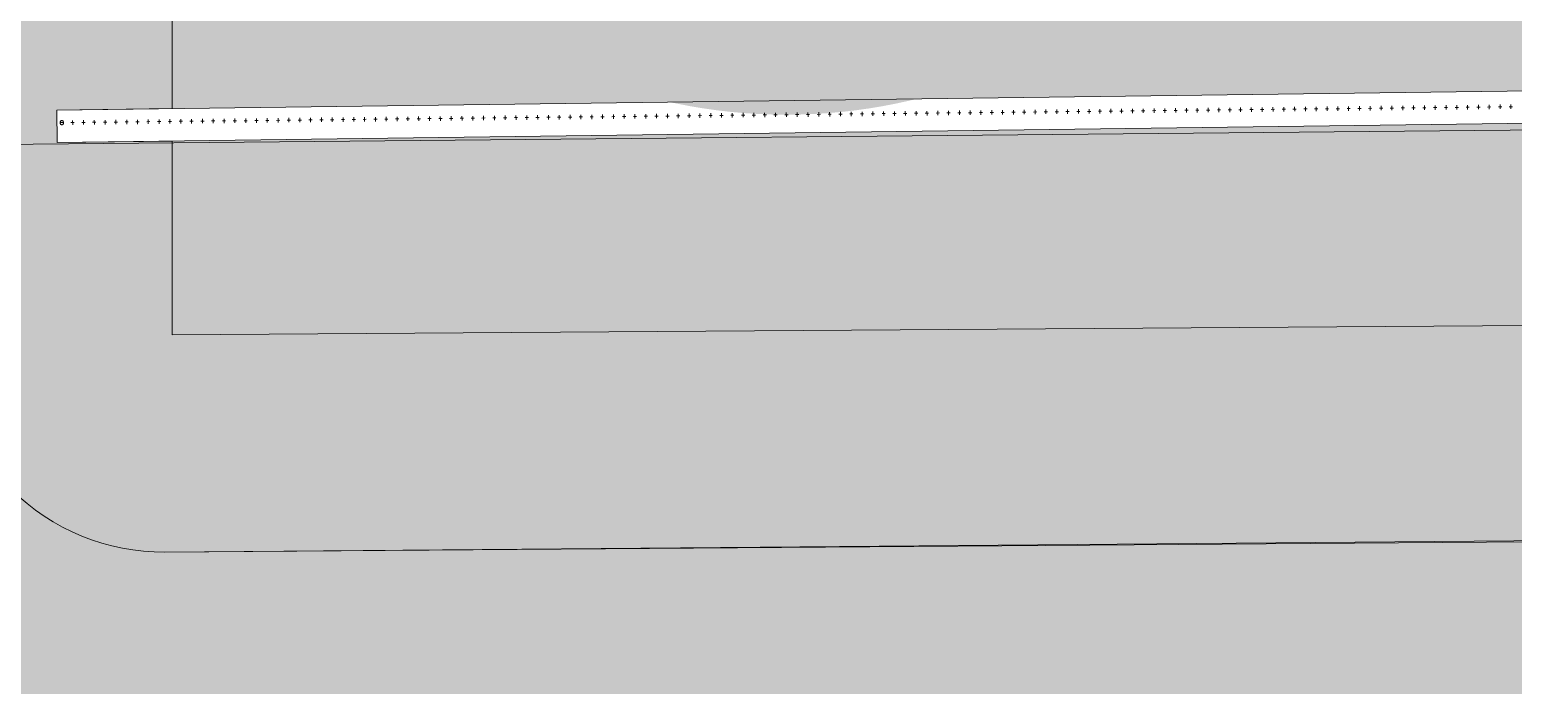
# Model space of a CAD drawing. Header units: millimetres. Extents: x 141848 to 1648660, y -465012 to -151356.
# Drawn here: x 392777 to 406493, y -276830 to -270766 of the extents above; entities that cross this region are included whole.
import ezdxf

# ---------------------------------------------------------------- set-up
doc = ezdxf.new("R2010")
doc.units = ezdxf.units.MM
doc.header["$MEASUREMENT"] = 0
doc.linetypes.add('Points tirets', pattern=[335.138881, 176.388884, -88.194442, 0, -70.555556])
doc.linetypes.add('Wipeout_Contour', pattern=[1000, 0, -1000])
for name, color, linetype in [('Divers - Dessin général', 7, 'Continuous'), ('Sols_ Dalles', 7, 'Continuous'), ('TopoAlt', 7, 'Continuous')]:
    doc.layers.add(name, color=color, linetype=linetype)

# ---------------------------------------------------------------- blocks, each defined once
blk = doc.blocks.new('Garde-corps_4_1')
at = {"color": 7, "linetype": 'Continuous', "lineweight": 5}
for p, q in [((395174, -271623), (395174, -271583)), ((395274, -271622), (395274, -271582)), ((395374, -271621), (395374, -271581)), ((395474, -271620), (395474, -271580)), ((395574, -271619), (395574, -271579)), ((395674, -271618), (395674, -271578)), ((395774, -271617), (395774, -271577)), ((395874, -271616), (395873, -271576)), ((395974, -271615), (395973, -271575)), ((396074, -271613), (396073, -271573)), ((396174, -271612), (396173, -271572)), ((396274, -271611), (396273, -271571)), ((396374, -271610), (396373, -271570)), ((396474, -271609), (396473, -271569)), ((396574, -271608), (396573, -271568)), ((396674, -271607), (396673, -271567)), ((396774, -271606), (396773, -271566)), ((396874, -271605), (396873, -271565)), ((396974, -271604), (396973, -271564)), ((397058, -271583), (397088, -271582)), ((397074, -271602), (397073, -271562)), ((397158, -271582), (397188, -271581)), ((397174, -271601), (397173, -271561)), ((397258, -271580), (397288, -271580)), ((397274, -271600), (397273, -271560)), ((397358, -271579), (397388, -271579)), ((397374, -271599), (397373, -271559)), ((397458, -271578), (397488, -271578)), ((397474, -271598), (397473, -271558)), ((397558, -271577), (397588, -271577)), ((397573, -271597), (397573, -271557)), ((397658, -271576), (397688, -271576)), ((397673, -271596), (397673, -271556)), ((397758, -271575), (397788, -271575)), ((397773, -271595), (397773, -271555)), ((397858, -271574), (397888, -271573)), ((397873, -271594), (397873, -271554)), ((397958, -271573), (397988, -271572)), ((397973, -271593), (397973, -271553)), ((398058, -271572), (398088, -271571)), ((398073, -271591), (398073, -271551)), ((398158, -271571), (398188, -271570)), ((398173, -271590), (398173, -271550)), ((398258, -271569), (398288, -271569)), ((398273, -271589), (398273, -271549)), ((398358, -271568), (398388, -271568)), ((398373, -271588), (398373, -271548)), ((398458, -271567), (398488, -271567)), ((398473, -271587), (398473, -271547)), ((398558, -271566), (398588, -271566)), ((398573, -271586), (398573, -271546)), ((398658, -271565), (398688, -271565)), ((398673, -271585), (398673, -271545)), ((398758, -271564), (398788, -271564)), ((398773, -271584), (398773, -271544)), ((398858, -271563), (398888, -271563)), ((398873, -271583), (398873, -271543)), ((398958, -271562), (398988, -271561)), ((398973, -271582), (398973, -271542)), ((399058, -271561), (399088, -271560)), ((399073, -271580), (399073, -271540)), ((399158, -271560), (399188, -271559)), ((399173, -271579), (399173, -271539)), ((399258, -271558), (399288, -271558)), ((399273, -271578), (399273, -271538)), ((399358, -271557), (399388, -271557)), ((399373, -271577), (399373, -271537)), ((399458, -271556), (399488, -271556)), ((399473, -271576), (399473, -271536)), ((399558, -271555), (399588, -271555)), ((399573, -271575), (399572, -271535)), ((399658, -271554), (399688, -271554)), ((399673, -271574), (399672, -271534)), ((399758, -271553), (399788, -271553)), ((399773, -271573), (399772, -271533)), ((399858, -271552), (399888, -271552)), ((399873, -271572), (399872, -271532)), ((399958, -271551), (399988, -271550)), ((399973, -271571), (399972, -271531)), ((400058, -271550), (400088, -271549)), ((400073, -271570), (400072, -271530)), ((400158, -271549), (400188, -271548)), ((400173, -271568), (400172, -271528)), ((400258, -271547), (400288, -271547)), ((400273, -271567), (400272, -271527)), ((400358, -271546), (400388, -271546)), ((400373, -271566), (400372, -271526)), ((400457, -271545), (400487, -271545)), ((400473, -271565), (400472, -271525)), ((400557, -271544), (400587, -271544)), ((400573, -271564), (400572, -271524)), ((400657, -271543), (400687, -271543)), ((400673, -271563), (400672, -271523)), ((400757, -271542), (400787, -271542)), ((400773, -271562), (400772, -271522)), ((400857, -271541), (400887, -271541)), ((400873, -271561), (400872, -271521)), ((400957, -271540), (400987, -271539)), ((400973, -271560), (400972, -271520)), ((401057, -271539), (401087, -271538)), ((401073, -271559), (401072, -271519)), ((401157, -271538), (401187, -271537)), ((401173, -271557), (401172, -271517)), ((401257, -271537), (401287, -271536)), ((401272, -271556), (401272, -271516)), ((401357, -271535), (401387, -271535)), ((401372, -271555), (401372, -271515)), ((401457, -271534), (401487, -271534)), ((401472, -271554), (401472, -271514)), ((401557, -271533), (401587, -271533)), ((401572, -271553), (401572, -271513)), ((401657, -271532), (401687, -271532)), ((401672, -271552), (401672, -271512)), ((401757, -271531), (401787, -271531)), ((401772, -271551), (401772, -271511)), ((401857, -271530), (401887, -271530)), ((401872, -271550), (401872, -271510)), ((401957, -271529), (401987, -271529)), ((401972, -271549), (401972, -271509)), ((402057, -271528), (402087, -271527)), ((402072, -271548), (402072, -271508)), ((402157, -271527), (402187, -271526)), ((402172, -271546), (402172, -271506)), ((402257, -271526), (402287, -271525)), ((402272, -271545), (402272, -271505)), ((402357, -271524), (402387, -271524)), ((402372, -271544), (402372, -271504)), ((402457, -271523), (402487, -271523)), ((402472, -271543), (402472, -271503)), ((402557, -271522), (402587, -271522)), ((402572, -271542), (402572, -271502)), ((402657, -271521), (402687, -271521)), ((402672, -271541), (402672, -271501)), ((402757, -271520), (402787, -271520)), ((402772, -271540), (402772, -271500)), ((402857, -271519), (402887, -271519)), ((402872, -271539), (402872, -271499)), ((402957, -271518), (402987, -271518)), ((402972, -271538), (402972, -271498)), ((403057, -271517), (403087, -271516)), ((403072, -271537), (403072, -271497)), ((403157, -271516), (403187, -271515)), ((403172, -271535), (403172, -271496)), ((403257, -271515), (403287, -271514)), ((403272, -271534), (403272, -271494)), ((403357, -271513), (403387, -271513)), ((403372, -271533), (403371, -271493)), ((403457, -271512), (403487, -271512)), ((403472, -271532), (403471, -271492)), ((403557, -271511), (403587, -271511)), ((403572, -271531), (403571, -271491)), ((403657, -271510), (403687, -271510)), ((403672, -271530), (403671, -271490)), ((403757, -271509), (403787, -271509)), ((403772, -271529), (403771, -271489)), ((403857, -271508), (403887, -271508)), ((403872, -271528), (403871, -271488)), ((403957, -271507), (403987, -271507)), ((403972, -271527), (403971, -271487)), ((404057, -271506), (404087, -271505)), ((404072, -271526), (404071, -271486)), ((404156, -271505), (404186, -271504)), ((404172, -271525), (404171, -271485)), ((404256, -271504), (404286, -271503)), ((404272, -271523), (404271, -271483)), ((404356, -271502), (404386, -271502)), ((404372, -271522), (404371, -271482)), ((404456, -271501), (404486, -271501)), ((404472, -271521), (404471, -271481)), ((404556, -271500), (404586, -271500)), ((404572, -271520), (404571, -271480)), ((404656, -271499), (404686, -271499)), ((404672, -271519), (404671, -271479)), ((404756, -271498), (404786, -271498)), ((404772, -271518), (404771, -271478)), ((404856, -271497), (404886, -271497)), ((404872, -271517), (404871, -271477)), ((404956, -271496), (404986, -271496)), ((404971, -271516), (404971, -271476)), ((405056, -271495), (405086, -271494)), ((405071, -271515), (405071, -271475)), ((405156, -271494), (405186, -271493)), ((405171, -271514), (405171, -271474)), ((405256, -271493), (405286, -271492)), ((405271, -271512), (405271, -271472)), ((405356, -271492), (405386, -271491)), ((405371, -271511), (405371, -271471)), ((405456, -271490), (405486, -271490)), ((405471, -271510), (405471, -271470)), ((405556, -271489), (405586, -271489)), ((405571, -271509), (405571, -271469)), ((405656, -271488), (405686, -271488)), ((405671, -271508), (405671, -271468)), ((405756, -271487), (405786, -271487)), ((405771, -271507), (405771, -271467)), ((405856, -271486), (405886, -271486)), ((405871, -271506), (405871, -271466)), ((405956, -271485), (405986, -271485)), ((405971, -271505), (405971, -271465)), ((406056, -271484), (406086, -271484)), ((406071, -271504), (406071, -271464)), ((406156, -271483), (406186, -271482)), ((406171, -271503), (406171, -271463)), ((406256, -271482), (406286, -271481)), ((406271, -271501), (406271, -271461)), ((406356, -271481), (406386, -271480)), ((406371, -271500), (406371, -271460)), ((406456, -271479), (406486, -271479)), ((406471, -271499), (406471, -271459)), ((393159, -271625), (393189, -271625)), ((393175, -271645), (393174, -271605)), ((393259, -271624), (393289, -271624)), ((393275, -271644), (393274, -271604)), ((393359, -271623), (393389, -271623)), ((393375, -271643), (393374, -271603)), ((393459, -271622), (393489, -271622)), ((393475, -271642), (393474, -271602)), ((393559, -271621), (393589, -271621)), ((393575, -271641), (393574, -271601)), ((393659, -271620), (393689, -271620)), ((393675, -271640), (393674, -271600)), ((393759, -271619), (393789, -271618)), ((393774, -271639), (393774, -271599)), ((393859, -271618), (393889, -271617)), ((393874, -271638), (393874, -271598)), ((393959, -271617), (393989, -271616)), ((393974, -271636), (393974, -271596)), ((394059, -271616), (394089, -271615)), ((394074, -271635), (394074, -271595)), ((394159, -271614), (394189, -271614)), ((394174, -271634), (394174, -271594)), ((394259, -271613), (394289, -271613)), ((394274, -271633), (394274, -271593)), ((394359, -271612), (394389, -271612)), ((394374, -271632), (394374, -271592)), ((394459, -271611), (394489, -271611)), ((394474, -271631), (394474, -271591)), ((394559, -271610), (394589, -271610)), ((394574, -271630), (394574, -271590)), ((394659, -271609), (394689, -271609)), ((394674, -271629), (394674, -271589)), ((394759, -271608), (394789, -271608)), ((394774, -271628), (394774, -271588)), ((394859, -271607), (394889, -271606)), ((394874, -271627), (394874, -271587)), ((394959, -271606), (394989, -271605)), ((394974, -271625), (394974, -271585)), ((395059, -271605), (395089, -271604)), ((395074, -271624), (395074, -271584)), ((395159, -271603), (395189, -271603)), ((395259, -271602), (395289, -271602)), ((395359, -271601), (395389, -271601)), ((395459, -271600), (395489, -271600)), ((395559, -271599), (395589, -271599)), ((395659, -271598), (395689, -271598)), ((395759, -271597), (395789, -271597)), ((395859, -271596), (395889, -271595)), ((395959, -271595), (395989, -271594)), ((396059, -271594), (396089, -271593)), ((396159, -271592), (396189, -271592)), ((396259, -271591), (396289, -271591)), ((396359, -271590), (396389, -271590)), ((396459, -271589), (396489, -271589)), ((396559, -271588), (396589, -271588)), ((396658, -271587), (396688, -271587)), ((396758, -271586), (396788, -271586)), ((396858, -271585), (396888, -271584)), ((396958, -271584), (396988, -271583))]:
    blk.add_line(p, q, dxfattribs=at)
at = {"color": 7, "linetype": 'Points tirets', "lineweight": 5}
blk.add_line((393094, -271626), (393059, -271626), dxfattribs=at)
at = {"color": 7, "linetype": 'Continuous', "lineweight": 5, "flags": 128}
blk.add_lwpolyline([(393074, -271606), (393072, -271607), (393069, -271608), (393067, -271609), (393065, -271611), (393063, -271614), (393061, -271616), (393060, -271620), (393060, -271623), (393059, -271626), (393060, -271630), (393060, -271633), (393062, -271636), (393063, -271639), (393065, -271642), (393067, -271644), (393070, -271645), (393072, -271646), (393075, -271646), (393077, -271646), (393080, -271645), (393082, -271644), (393084, -271642), (393086, -271639), (393088, -271636), (393089, -271633), (393089, -271630), (393089, -271626), (393089, -271623), (393088, -271619), (393087, -271616), (393086, -271613), (393084, -271611), (393082, -271609), (393079, -271607), (393077, -271607)], close=True, dxfattribs=at)

msp = doc.modelspace()

# ---------------------------------------------------------------- hatches: boundary and pattern name
at = {"linetype": 'Continuous', "lineweight": 0, "true_color": 0x6f6f6f}
h = msp.add_hatch(color=8, dxfattribs=at)
h.paths.add_polyline_path([(360547.961, -275935.042), (360547.961, -295062.571), (487920.34, -293826.868), (487920.34, -270902.734), (487462.568, -270902.734), (472913.119, -271040.575), (472913.119, -163437.635), (371855.719, -163437.635), (371855.719, -271040.575), (371882.482, -271040.57), (371882.665, -272000.514, -0.409427364), (367883.201, -275935.042)])
h.paths.add_polyline_path([(377135.103, -260639.953), (373845.103, -260639.953), (373845.103, -248364.953), (373845.103, -243089.974), (373845.103, -242189.974), (377135.103, -242189.974)], flags=0)
h.paths.add_polyline_path([(415474.561, -260810.571), (380202.952, -260810.571), (380202.952, -230015.57), (380202.952, -193810.571), (380202.952, -171995.57), (431505.799, -171995.57), (464309.564, -171995.57), (464309.564, -262266.885), (436549.587, -262266.885), (436549.587, -189810.571), (412055.061, -189810.571), (412055.061, -201780.57), (412055.061, -204495.57), (415454.069, -204495.57), (415454.069, -208495.57), (415454.069, -218295.57), (405655.061, -218295.57), (405655.061, -222495.57), (415474.561, -222495.57)], flags=0)
h.paths.add_polyline_path([(381436.562, -269433.913, -0.09031866), (381558.292, -268727.623, -0.201448728), (382612.158, -267592.74, -0.104211445), (383417.525, -267415.055), (384017.498, -267409.371, -0.104044608), (384824.873, -267571.244, -0.238255457), (385983.776, -268953.318, -0.055188622), (386036.355, -269390.334), (386038.45, -269611.438), (386050.565, -270890.267), (385792.102, -271892.761, -0.267949192), (384069.602, -272909.124), (383469.629, -272914.808, -0.193717464), (382078.771, -272370.185, -0.070568756), (381728.183, -271931.262, -0.131652498), (381450.772, -270933.845)], flags=0)
h.paths.add_polyline_path([(392016.505, -273452.052), (392030.007, -267377.824, -0.380556701), (394016.505, -265609.826), (394094.233, -265609.826), (394094.233, -270609.826), (409094.233, -270609.826), (409094.233, -265609.826), (414055.71, -265609.826, -0.414213562), (415555.71, -267109.826), (415555.71, -273660.699, -0.345501612), (413836.804, -275433.432), (394027.271, -275599.002, -0.415791099), (392016.505, -273599.031)], flags=0)
h.paths.add_polyline_path([(424209.612, -271504.083, -0.134473934), (423930.467, -270484.937), (423930.467, -268984.937, -0.414213562), (425930.467, -266984.937), (426530.467, -266984.937, -0.414213562), (428530.467, -268984.937), (428530.467, -270484.937, -0.128820346), (428273.55, -271465.581, -0.270936291), (426530.467, -272484.937), (425930.467, -272484.937, -0.264979997)], flags=0)
h.paths.add_polyline_path([(436562.206, -273329.325), (436569.468, -267730.336, -0.098561509), (436800.237, -266943.721), (436817.2, -266951.545, -0.258849002), (438654.998, -265605.827), (438652.661, -265587.294), (439337.088, -265587.294), (439337.088, -265687.294), (439337.088, -270687.294), (469237.088, -270687.294), (469237.088, -265687.294), (470907.523, -265687.294), (472885.813, -265687.294), (472885.813, -267687.294), (472885.813, -271062.255, 0.001345761), (472885.842, -271073.021), (472896.728, -273095.233, -0.414213562), (470907.523, -275105.97), (462184.053, -275105.97, -0.005188955), (462130.957, -275116.103), (454147.511, -275196.191), (438770.531, -275253.24, -0.386553331), (436572.608, -273475.385, -0.025189219)], flags=0)
at = {"linetype": 'Continuous', "lineweight": 0, "true_color": 0x90b349}
msp.add_hatch(color=55, dxfattribs=at).paths.add_polyline_path([(394094.233, -271810.115), (394094.233, -273590.239), (414281.51, -273450.488), (414270.667, -271436.346), (414270.667, -271563.708), (409270.667, -271563.708), (409270.667, -270609.826), (406815.088, -270609.826), (406594.233, -270609.826), (404094.233, -270609.826), (401594.233, -270609.826), (399094.233, -270609.826), (396594.233, -270609.826), (394094.233, -270609.826)])

# ---------------------------------------------------------------- linework, layer by layer
at = {"color": 9, "linetype": 'Continuous', "lineweight": 5}
msp.add_lwpolyline([(392016.505, -273452.052), (392016.505, -273599.031, 0.415791099), (394027.271, -275599.002), (413836.804, -275433.432, 0.345501612), (415555.71, -273660.699), (415555.71, -267109.826, 0.414213562), (414055.71, -265609.826), (409094.233, -265609.826), (409094.233, -270609.826), (394094.233, -270609.826), (394094.233, -265609.826), (394016.505, -265609.826, 0.380556701), (392030.007, -267377.824)], format="xyb", close=True, dxfattribs=at)
at = {"color": 7, "linetype": 'Continuous', "lineweight": 5}
msp.add_lwpolyline([(394094.233, -271810.115), (394094.233, -273590.239), (414281.51, -273450.488), (414270.667, -271436.346), (414270.667, -271563.708), (409270.667, -271563.708), (409270.667, -270609.826), (406815.088, -270609.826), (406594.233, -270609.826), (404094.233, -270609.826), (401594.233, -270609.826), (399094.233, -270609.826), (396594.233, -270609.826), (394094.233, -270609.826)], close=True, dxfattribs=at)

# ---------------------------------------------------------------- next in the draw order: wipeouts: each hides what was drawn before it
at = {"color": 254, "linetype": 'Wipeout_Contour', "lineweight": 0, "ltscale": 1937754.879188691}
msp.add_wipeout([(393031.904, -271810.115), (409262.641, -271598.633), (409258.732, -271298.658), (393027.995, -271510.141)], dxfattribs=at).dxf.layer = 'TopoAlt'

# ---------------------------------------------------------------- next in the draw order: hatches: boundary and pattern name
at = {"linetype": 'Continuous', "lineweight": 0, "true_color": 0xa7a7a7}
msp.add_hatch(color=253, dxfattribs=at).paths.add_polyline_path([(394772.665, -266552.81, 1), (404772.665, -266552.81, 1)])
at = {"layer": 'Sols_ Dalles', "linetype": 'Continuous', "lineweight": 0, "true_color": 0x2e271c}
msp.add_hatch(color=250, dxfattribs=at).paths.add_polyline_path([(392016.505, -273599.031, 0.415791099), (394027.271, -275599.002), (413577.42, -275451.732, 0.414213562), (415566.625, -273440.995), (415555.739, -271418.783), (415555.739, -271563.708), (414271.353, -271563.708), (414281.51, -273450.488), (394094.233, -273590.232), (394094.233, -271810.115), (394094.233, -271796.274), (393031.904, -271810.115), (393027.995, -271510.141), (394094.233, -271496.248), (394094.233, -270609.826), (394094.233, -265609.826), (394016.505, -265609.826, 0.414213562), (392016.505, -267609.826)])

# ---------------------------------------------------------------- next in the draw order: linework, layer by layer
at = {"layer": 'Divers - Dessin général', "color": 14, "linetype": 'Continuous', "lineweight": 5, "true_color": 0x990000}
msp.add_lwpolyline([(472905.195, -163437.635), (472885.813, -271067.638), (371555.907, -272027.634), (371538.537, -197317.635), (371535.195, -163437.635)], close=True, dxfattribs=at)
at = {"layer": 'Sols_ Dalles', "color": 7, "linetype": 'Continuous', "lineweight": 5, "flags": 128}
msp.add_lwpolyline([(392016.505, -273599.031, 0.415791099), (394027.271, -275599.002), (413577.42, -275451.732, 0.414213562), (415566.625, -273440.995), (415555.739, -271418.783), (415555.739, -271563.708), (414271.353, -271563.708), (414281.51, -273450.488), (394094.233, -273590.232), (394094.233, -271810.115), (394094.233, -271796.274), (393031.904, -271810.115), (393027.995, -271510.141), (394094.233, -271496.248), (394094.233, -270609.826), (394094.233, -265609.826), (394016.505, -265609.826, 0.414213562), (392016.505, -267609.826)], format="xyb", close=True, dxfattribs=at)
at = {"layer": 'TopoAlt', "color": 190, "linetype": 'Continuous', "lineweight": 5, "true_color": 0x8002ff}
for points in [[(409258.732, -271298.658), (393027.995, -271510.141)], [(393027.995, -271510.141), (393031.904, -271810.115)], [(393031.904, -271810.115), (409262.641, -271598.633)]]:
    msp.add_lwpolyline(points, dxfattribs=at)

# ---------------------------------------------------------------- next in the draw order: block references
at = {"color": 7, "linetype": 'Continuous', "lineweight": 5}
msp.add_blockref('Garde-corps_4_1', (0, 0), dxfattribs=at)

doc.saveas('drawing.dxf')
